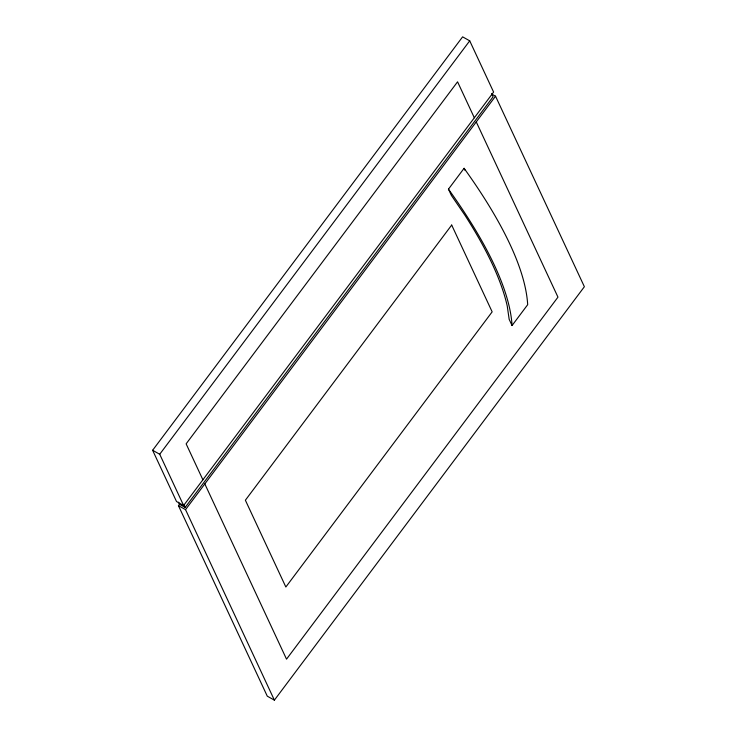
<?xml version="1.0" encoding="UTF-8"?>
<svg xmlns="http://www.w3.org/2000/svg" width="737" height="737" viewBox="0 0 737 737"><rect width="100%" height="100%" fill="white"/><g stroke="black" fill="none" stroke-linecap="round" stroke-linejoin="round"><path stroke-width="1.11" d="M152.623 450.279L462.615 36.85L469.718 40.83L493.606 92.079L183.614 505.499L176.521 501.519L152.623 450.279L159.717 454.259L183.614 505.499M159.717 454.259L469.718 40.83M491.994 94.216L495.54 96.206L584.377 286.721L274.385 700.15L267.282 696.17L178.446 505.656L179.487 504.265L178.529 502.201M179.487 504.265L185.162 507.452L493.071 96.805L491.634 93.7M274.385 700.15L185.54 509.636L495.54 96.206M464.089 168.303A622.323 165.945 36.9 0 1 527.683 304.685L512.058 325.533A622.323 165.945 36.9 0 0 448.465 189.151L464.089 168.303L465.056 170.376M178.446 505.656L185.54 509.636M474.333 117.782L457.566 81.825L186.129 443.84L202.896 479.796M476.259 121.918L557.964 297.14L286.527 659.154L204.822 483.923M448.465 189.151L451.348 195.351L464.807 215.066A619.614 165.226 36.9 0 1 507.249 306.085L509.166 319.333L512.058 325.533M183.725 504.348L185.162 507.452M451.689 225.061L245.375 500.22L285.845 587.002L492.159 311.852L451.689 225.061"/></g></svg>
